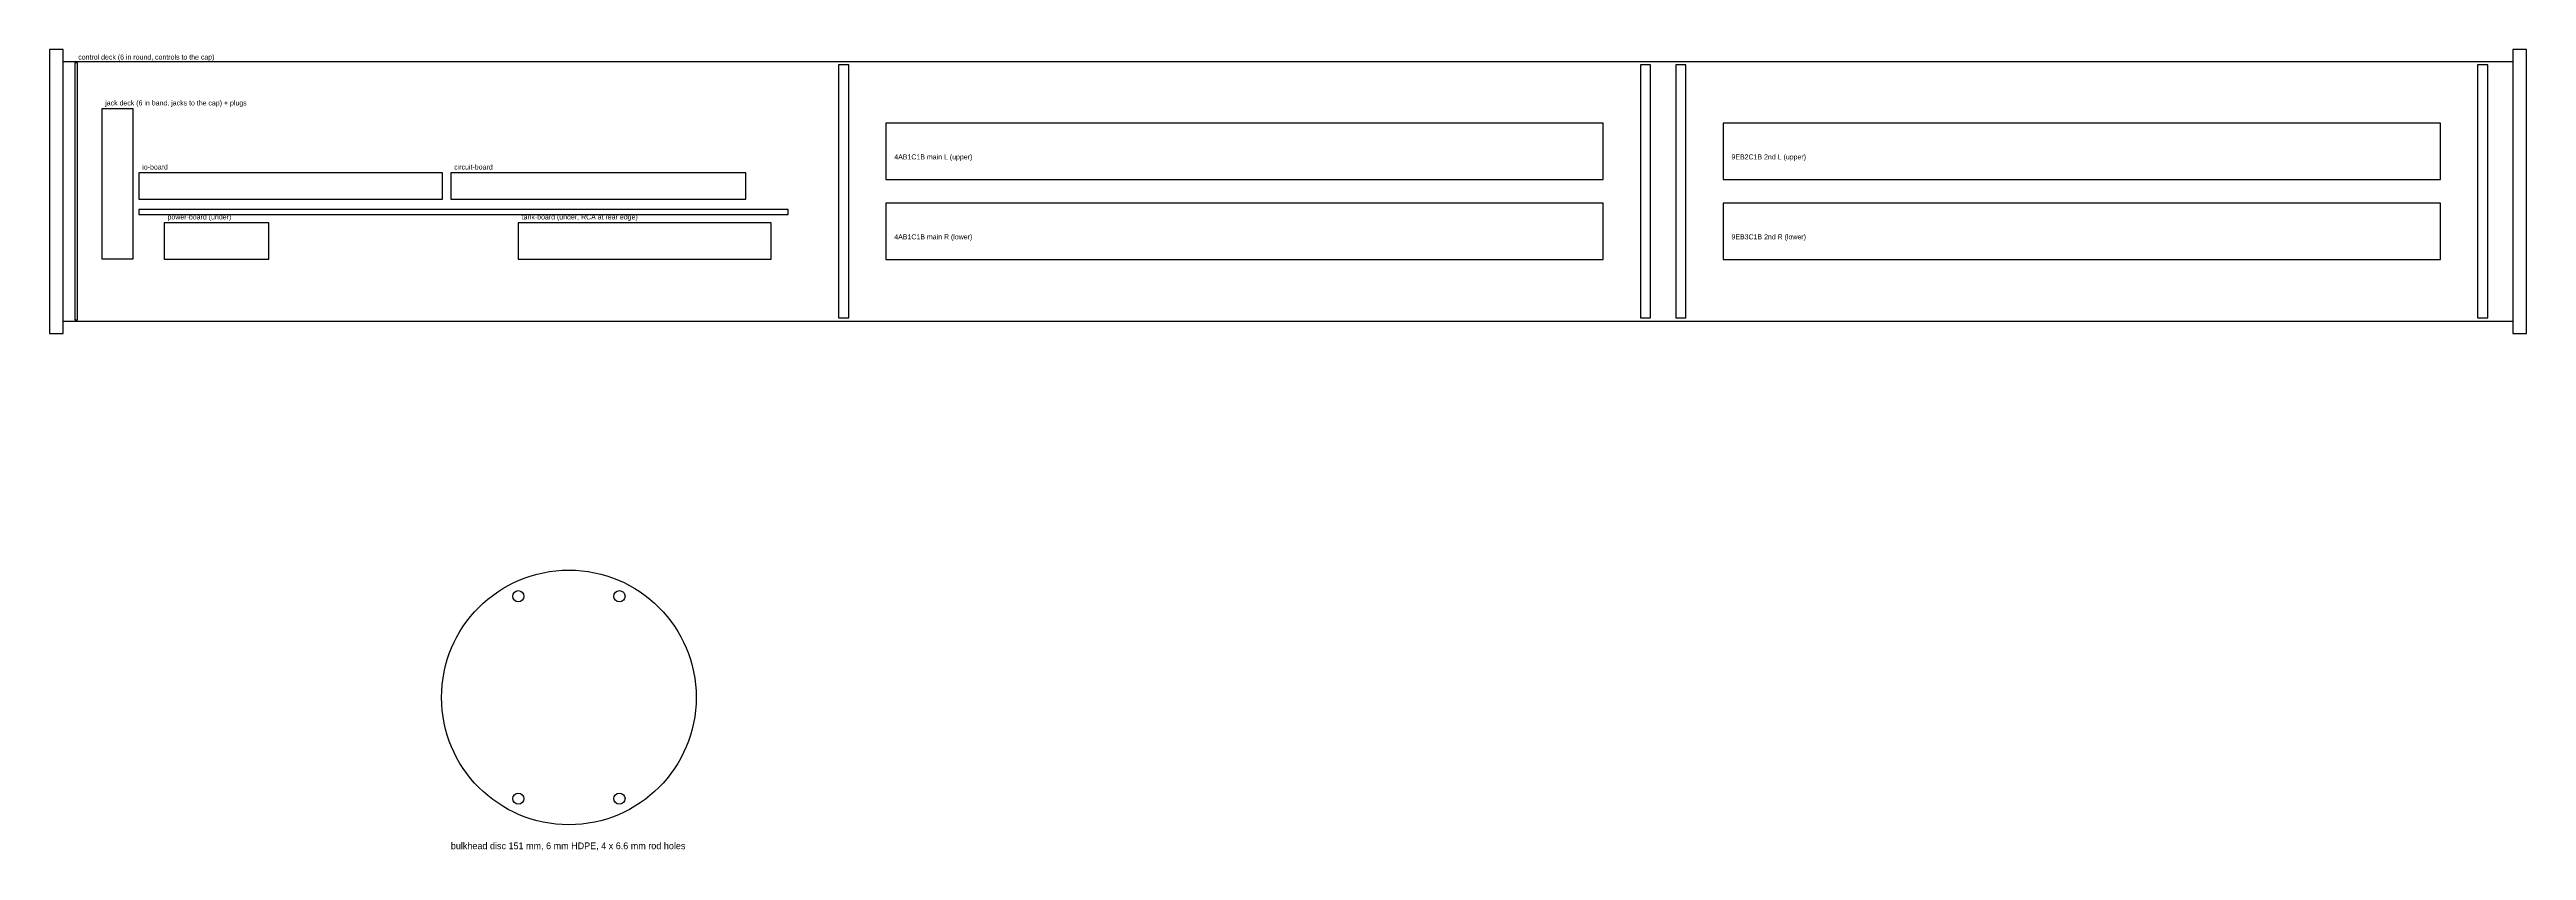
# Model space of a CAD drawing. Header units: metres. Extents: x -8 to 1461, y -391 to 84.
import ezdxf

# ---------------------------------------------------------------- set-up
doc = ezdxf.new("R2010")
doc.units = ezdxf.units.M
for name, color, linetype in [('BOARDS', 7, 'Continuous'), ('CAGE', 7, 'Continuous'), ('PIPE', 7, 'Continuous'), ('PLATE', 7, 'Continuous'), ('TANKS', 7, 'Continuous'), ('TEXT', 7, 'Continuous')]:
    doc.layers.add(name, color=color, linetype=linetype)

msp = doc.modelspace()

# ---------------------------------------------------------------- linework, layer by layer
at = {"layer": 'BOARDS'}
for points in [[(7, -76.2), (8.6, -76.2), (8.6, 76.2), (7, 76.2)], [(23, -40), (41.6, -40), (41.6, 49), (23, 49)], [(45, -4.6), (225, -4.6), (225, 11), (45, 11)], [(230, -4.6), (405, -4.6), (405, 11), (230, 11)], [(60, -40.2), (122, -40.2), (122, -18.6), (60, -18.6)], [(270, -40.2), (420, -40.2), (420, -18.6), (270, -18.6)]]:
    msp.add_lwpolyline(points, close=True, dxfattribs=at)
at = {"layer": 'CAGE'}
for points in [[(460, -75), (466, -75), (466, 75), (460, 75)], [(935.5, -75), (941.5, -75), (941.5, 75), (935.5, 75)], [(956.5, -75), (962.5, -75), (962.5, 75), (956.5, 75)], [(1432, -75), (1438, -75), (1438, 75), (1432, 75)]]:
    msp.add_lwpolyline(points, close=True, dxfattribs=at)
for centre, radius in [((300, -300), 75.5), ((270, -240), 3.3), ((330, -240), 3.3), ((270, -360), 3.3), ((330, -360), 3.3)]:
    msp.add_circle(centre, radius, dxfattribs=at)
at = {"layer": 'PIPE'}
for p, q in [((0, 77), (1453, 77)), ((0, -77), (1453, -77))]:
    msp.add_line(p, q, dxfattribs=at)
for points in [[(-8, -84.15), (0, -84.15), (0, 84.15), (-8, 84.15)], [(1453, -84.15), (1461, -84.15), (1461, 84.15), (1453, 84.15)]]:
    msp.add_lwpolyline(points, close=True, dxfattribs=at)
at = {"layer": 'PLATE'}
msp.add_lwpolyline([(45, -13.6), (430, -13.6), (430, -10.6), (45, -10.6)], close=True, dxfattribs=at)
at = {"layer": 'TANKS'}
for points in [[(488, 7), (913.5, 7), (913.5, 40.4), (488, 40.4)], [(984.5, 7), (1410, 7), (1410, 40.4), (984.5, 40.4)], [(488, -40.4), (913.5, -40.4), (913.5, -7), (488, -7)], [(984.5, -40.4), (1410, -40.4), (1410, -7), (984.5, -7)]]:
    msp.add_lwpolyline(points, close=True, dxfattribs=at)

# ---------------------------------------------------------------- texts
at = {"layer": 'TEXT'}
for s, height, p in [('control deck (6 in round, controls to the cap)', 3, (9, 78.2)), ('jack deck (6 in band, jacks to the cap) + plugs', 3, (25, 51)), ('io-board', 3, (47, 13)), ('circuit-board', 3, (232, 13)), ('4AB1C1B main L (upper)', 3, (493, 19)), ('9EB2C1B 2nd L (upper)', 3, (989.5, 19)), ('power-board (under)', 3, (62, -16.6)), ('tank-board (under, RCA at rear edge)', 3, (272, -16.6)), ('4AB1C1B main R (lower)', 3, (493, -28.4)), ('9EB3C1B 2nd R (lower)', 3, (989.5, -28.4)), ('bulkhead disc 151 mm, 6 mm HDPE, 4 x 6.6 mm rod holes', 4, (230, -390))]:
    msp.add_text(s, height=height, dxfattribs=at).set_placement(p)

doc.saveas('drawing.dxf')
